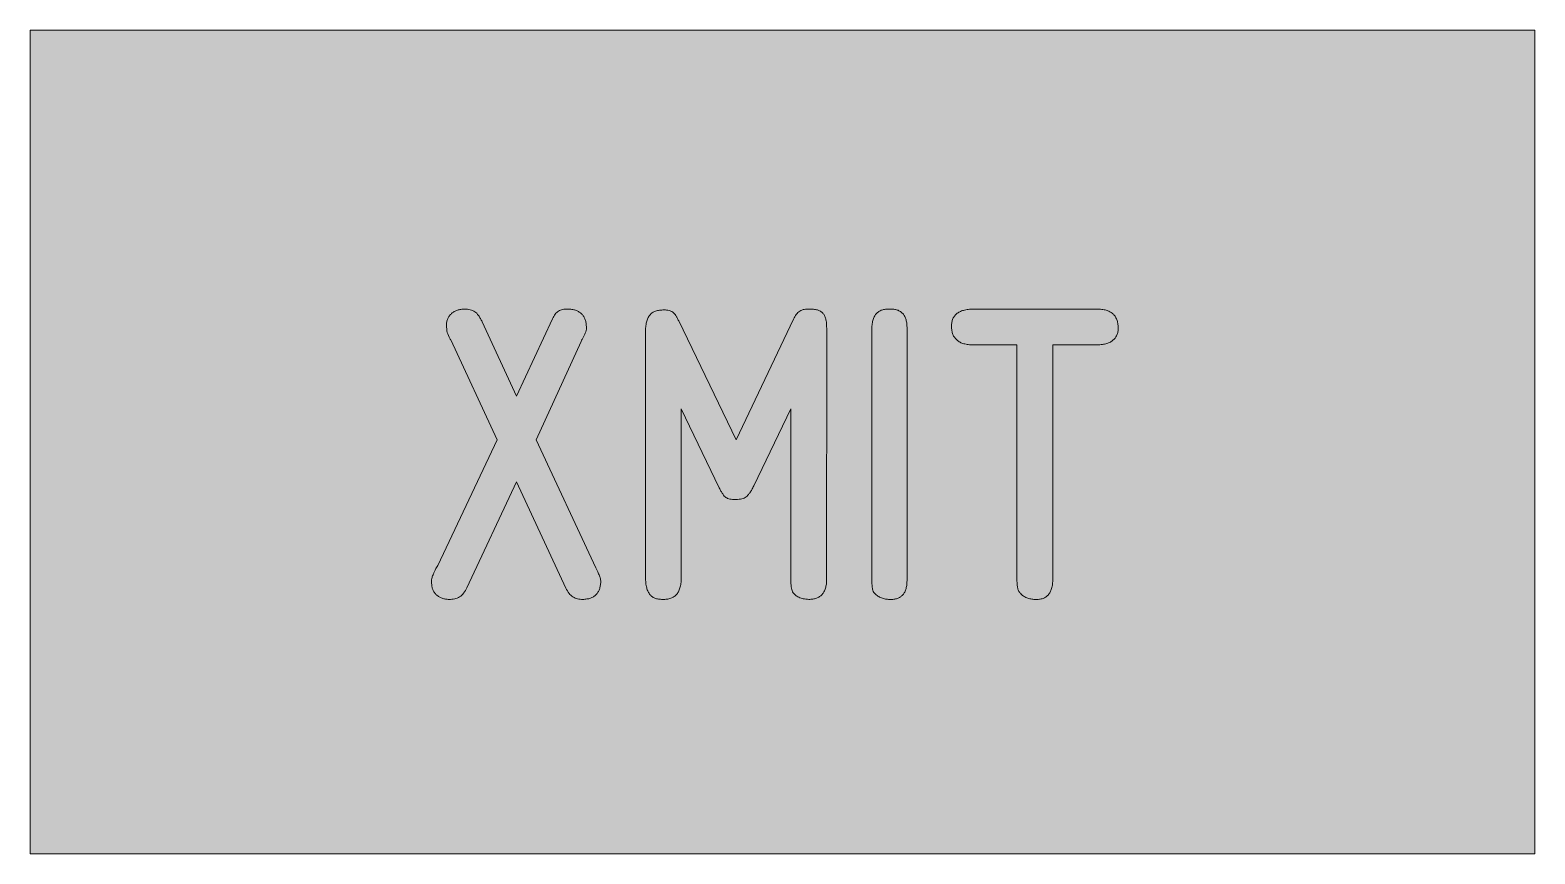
# Model space of a CAD drawing. Header units: inches. Extents: x 98.4 to 111.9, y 145 to 152.4.
import ezdxf

# ---------------------------------------------------------------- set-up
doc = ezdxf.new("R2010")
doc.units = ezdxf.units.IN
doc.header["$MEASUREMENT"] = 0

# ---------------------------------------------------------------- blocks, each defined once
blk = doc.blocks.new('block 2')
at = {"true_color": 0xffffff}
h = blk.add_hatch(color=7, dxfattribs=at)
h.dxf.hatch_style = 2
h.paths.add_polyline_path([(98.397, 152.379), (98.397, 145.013), (111.859, 145.013), (111.859, 152.379)])
at = {"color": 7, "lineweight": 5, "true_color": 0xffffff}
blk.add_lwpolyline([(98.397, 152.379), (98.397, 145.013), (111.859, 145.013), (111.859, 152.379), (98.397, 152.379)], dxfattribs=at)
blk = doc.blocks.new('block 3')
at = {"color": 7, "lineweight": 5, "true_color": 0xffffff}
blk.add_open_spline([(105.928, 149.699), (105.928, 149.714), (105.928, 149.729), (105.929, 149.744), (105.931, 149.757), (105.933, 149.77), (105.937, 149.783), (105.94, 149.795), (105.943, 149.806), (105.949, 149.816), (105.953, 149.825), (105.959, 149.834), (105.966, 149.842), (105.973, 149.85), (105.98, 149.857), (105.989, 149.862), (105.997, 149.868), (106.007, 149.873), (106.016, 149.876), (106.027, 149.88), (106.038, 149.882), (106.049, 149.883), (106.062, 149.885), (106.074, 149.885), (106.087, 149.884), (106.099, 149.884), (106.111, 149.884), (106.124, 149.883), (106.134, 149.882), (106.145, 149.88), (106.155, 149.876), (106.165, 149.873), (106.174, 149.868), (106.182, 149.862), (106.19, 149.857), (106.198, 149.851), (106.204, 149.844), (106.211, 149.836), (106.217, 149.828), (106.221, 149.819), (106.226, 149.809), (106.23, 149.799), (106.233, 149.789), (106.236, 149.777), (106.239, 149.765), (106.24, 149.752), (106.241, 149.739), (106.242, 149.725), (106.242, 149.711), (106.242, 149.711), (106.242, 147.466), (106.242, 147.466), (106.242, 147.452), (106.241, 147.438), (106.24, 147.423), (106.239, 147.411), (106.236, 147.398), (106.233, 147.386), (106.23, 147.375), (106.226, 147.364), (106.221, 147.354), (106.217, 147.346), (106.211, 147.337), (106.204, 147.33), (106.198, 147.322), (106.19, 147.316), (106.182, 147.31), (106.174, 147.305), (106.165, 147.3), (106.155, 147.297), (106.145, 147.293), (106.134, 147.291), (106.124, 147.29), (106.111, 147.288), (106.099, 147.288), (106.087, 147.288), (106.074, 147.289), (106.061, 147.289), (106.048, 147.291), (106.037, 147.293), (106.025, 147.297), (106.013, 147.301), (106.002, 147.306), (105.991, 147.311), (105.981, 147.318), (105.971, 147.325), (105.962, 147.334), (105.952, 147.343), (105.948, 147.348), (105.943, 147.353), (105.94, 147.359), (105.936, 147.366), (105.934, 147.373), (105.933, 147.381), (105.932, 147.386), (105.931, 147.391), (105.93, 147.396), (105.93, 147.402), (105.929, 147.408), (105.929, 147.415), (105.928, 147.423), (105.928, 147.431), (105.928, 147.439), (105.928, 147.448), (105.928, 147.457), (105.928, 147.466), (105.928, 147.466), (105.928, 149.699), (105.928, 149.699)], degree=3, knots=[0, 0, 0, 0, 1, 1, 1, 2, 2, 2, 3, 3, 3, 4, 4, 4, 5, 5, 5, 6, 6, 6, 7, 7, 7, 8, 8, 8, 9, 9, 9, 10, 10, 10, 11, 11, 11, 12, 12, 12, 13, 13, 13, 14, 14, 14, 15, 15, 15, 16, 16, 16, 17, 17, 17, 18, 18, 18, 19, 19, 19, 20, 20, 20, 21, 21, 21, 22, 22, 22, 23, 23, 23, 24, 24, 24, 25, 25, 25, 26, 26, 26, 27, 27, 27, 28, 28, 28, 29, 29, 29, 30, 30, 30, 31, 31, 31, 32, 32, 32, 33, 33, 33, 34, 34, 34, 35, 35, 35, 36, 36, 36, 36], dxfattribs=at)
blk = doc.blocks.new('block 4')
at = {"color": 7, "lineweight": 5, "true_color": 0xffffff}
blk.add_open_spline([(103.467, 147.553), (103.471, 147.544), (103.475, 147.536), (103.478, 147.527), (103.481, 147.52), (103.485, 147.514), (103.487, 147.507), (103.49, 147.502), (103.492, 147.496), (103.494, 147.491), (103.495, 147.487), (103.496, 147.484), (103.498, 147.48), (103.499, 147.475), (103.501, 147.469), (103.501, 147.463), (103.502, 147.458), (103.502, 147.452), (103.502, 147.446), (103.501, 147.434), (103.5, 147.422), (103.498, 147.41), (103.496, 147.4), (103.493, 147.389), (103.49, 147.379), (103.486, 147.369), (103.482, 147.36), (103.477, 147.352), (103.472, 147.344), (103.465, 147.336), (103.459, 147.33), (103.452, 147.323), (103.445, 147.317), (103.437, 147.312), (103.428, 147.307), (103.419, 147.303), (103.409, 147.3), (103.399, 147.296), (103.389, 147.293), (103.378, 147.292), (103.366, 147.29), (103.354, 147.289), (103.342, 147.288), (103.326, 147.289), (103.31, 147.289), (103.294, 147.293), (103.28, 147.296), (103.266, 147.303), (103.253, 147.311), (103.24, 147.319), (103.228, 147.33), (103.218, 147.342), (103.207, 147.356), (103.199, 147.372), (103.19, 147.388), (103.19, 147.388), (102.749, 148.339), (102.749, 148.339), (102.749, 148.339), (102.304, 147.391), (102.304, 147.391), (102.296, 147.375), (102.287, 147.359), (102.275, 147.344), (102.265, 147.332), (102.253, 147.32), (102.239, 147.312), (102.225, 147.303), (102.211, 147.296), (102.195, 147.293), (102.179, 147.289), (102.162, 147.289), (102.144, 147.288), (102.133, 147.289), (102.123, 147.29), (102.112, 147.291), (102.102, 147.293), (102.092, 147.295), (102.082, 147.299), (102.073, 147.302), (102.064, 147.306), (102.056, 147.311), (102.048, 147.316), (102.04, 147.322), (102.033, 147.328), (102.026, 147.335), (102.019, 147.342), (102.014, 147.35), (102.008, 147.358), (102.004, 147.367), (102, 147.376), (101.996, 147.385), (101.993, 147.395), (101.991, 147.405), (101.99, 147.416), (101.989, 147.427), (101.988, 147.439), (101.988, 147.447), (101.988, 147.455), (101.989, 147.463), (101.989, 147.471), (101.991, 147.478), (101.993, 147.485), (101.994, 147.489), (101.996, 147.494), (101.998, 147.498), (102, 147.504), (102.003, 147.51), (102.005, 147.515), (102.008, 147.523), (102.011, 147.53), (102.015, 147.537), (102.019, 147.546), (102.023, 147.555), (102.027, 147.565), (102.027, 147.565), (102.043, 147.592), (102.043, 147.592), (102.043, 147.592), (102.574, 148.716), (102.574, 148.716), (102.574, 148.716), (102.16, 149.608), (102.16, 149.608), (102.159, 149.609), (102.158, 149.61), (102.157, 149.611), (102.155, 149.614), (102.154, 149.617), (102.152, 149.62), (102.143, 149.639), (102.134, 149.657), (102.129, 149.676), (102.124, 149.696), (102.122, 149.717), (102.121, 149.738), (102.121, 149.749), (102.122, 149.76), (102.124, 149.77), (102.126, 149.78), (102.129, 149.79), (102.133, 149.799), (102.137, 149.807), (102.142, 149.816), (102.148, 149.824), (102.154, 149.831), (102.16, 149.839), (102.168, 149.845), (102.175, 149.851), (102.183, 149.857), (102.192, 149.862), (102.201, 149.867), (102.21, 149.871), (102.22, 149.874), (102.229, 149.878), (102.24, 149.88), (102.25, 149.882), (102.261, 149.883), (102.273, 149.884), (102.284, 149.884), (102.293, 149.885), (102.302, 149.885), (102.31, 149.884), (102.318, 149.883), (102.326, 149.881), (102.334, 149.879), (102.341, 149.877), (102.349, 149.875), (102.356, 149.872), (102.362, 149.869), (102.368, 149.865), (102.374, 149.861), (102.38, 149.857), (102.386, 149.852), (102.392, 149.847), (102.398, 149.84), (102.403, 149.833), (102.409, 149.826), (102.415, 149.818), (102.42, 149.81), (102.425, 149.801), (102.431, 149.791), (102.436, 149.781), (102.441, 149.77), (102.441, 149.77), (102.749, 149.106), (102.749, 149.106), (102.749, 149.106), (103.069, 149.798), (103.069, 149.798), (103.077, 149.812), (103.085, 149.826), (103.095, 149.839), (103.103, 149.85), (103.113, 149.859), (103.124, 149.866), (103.135, 149.873), (103.147, 149.878), (103.159, 149.881), (103.175, 149.884), (103.19, 149.884), (103.206, 149.884), (103.218, 149.884), (103.231, 149.883), (103.244, 149.882), (103.255, 149.88), (103.266, 149.878), (103.276, 149.874), (103.286, 149.871), (103.295, 149.867), (103.304, 149.862), (103.312, 149.857), (103.32, 149.851), (103.328, 149.845), (103.335, 149.839), (103.341, 149.831), (103.346, 149.824), (103.352, 149.815), (103.356, 149.806), (103.36, 149.797), (103.364, 149.787), (103.367, 149.777), (103.369, 149.766), (103.371, 149.754), (103.372, 149.742), (103.373, 149.73), (103.374, 149.722), (103.374, 149.713), (103.373, 149.704), (103.372, 149.697), (103.37, 149.69), (103.368, 149.682), (103.366, 149.678), (103.365, 149.674), (103.363, 149.67), (103.361, 149.664), (103.358, 149.659), (103.355, 149.653), (103.352, 149.646), (103.348, 149.638), (103.345, 149.631), (103.34, 149.622), (103.335, 149.614), (103.331, 149.605), (103.331, 149.605), (103.327, 149.593), (103.327, 149.593), (103.327, 149.593), (102.925, 148.716), (102.925, 148.716), (102.925, 148.716), (103.459, 147.572), (103.459, 147.572), (103.459, 147.572), (103.467, 147.553), (103.467, 147.553)], degree=3, knots=[0, 0, 0, 0, 1, 1, 1, 2, 2, 2, 3, 3, 3, 4, 4, 4, 5, 5, 5, 6, 6, 6, 7, 7, 7, 8, 8, 8, 9, 9, 9, 10, 10, 10, 11, 11, 11, 12, 12, 12, 13, 13, 13, 14, 14, 14, 15, 15, 15, 16, 16, 16, 17, 17, 17, 18, 18, 18, 19, 19, 19, 20, 20, 20, 21, 21, 21, 22, 22, 22, 23, 23, 23, 24, 24, 24, 25, 25, 25, 26, 26, 26, 27, 27, 27, 28, 28, 28, 29, 29, 29, 30, 30, 30, 31, 31, 31, 32, 32, 32, 33, 33, 33, 34, 34, 34, 35, 35, 35, 36, 36, 36, 37, 37, 37, 38, 38, 38, 39, 39, 39, 40, 40, 40, 41, 41, 41, 42, 42, 42, 43, 43, 43, 44, 44, 44, 45, 45, 45, 46, 46, 46, 47, 47, 47, 48, 48, 48, 49, 49, 49, 50, 50, 50, 51, 51, 51, 52, 52, 52, 53, 53, 53, 54, 54, 54, 55, 55, 55, 56, 56, 56, 57, 57, 57, 58, 58, 58, 59, 59, 59, 60, 60, 60, 61, 61, 61, 62, 62, 62, 63, 63, 63, 64, 64, 64, 65, 65, 65, 66, 66, 66, 67, 67, 67, 68, 68, 68, 69, 69, 69, 70, 70, 70, 71, 71, 71, 72, 72, 72, 73, 73, 73, 74, 74, 74, 75, 75, 75, 76, 76, 76, 77, 77, 77, 78, 78, 78, 79, 79, 79, 80, 80, 80, 81, 81, 81, 82, 82, 82, 83, 83, 83, 84, 84, 84, 85, 85, 85, 85], dxfattribs=at)
blk = doc.blocks.new('block 5')
at = {"color": 7, "lineweight": 5, "true_color": 0xffffff}
blk.add_open_spline([(104.562, 148.285), (104.562, 148.285), (104.222, 148.991), (104.222, 148.991), (104.222, 148.991), (104.222, 147.492), (104.222, 147.492), (104.222, 147.476), (104.222, 147.459), (104.22, 147.442), (104.219, 147.428), (104.216, 147.414), (104.213, 147.4), (104.21, 147.388), (104.206, 147.376), (104.2, 147.364), (104.195, 147.354), (104.189, 147.344), (104.182, 147.335), (104.175, 147.327), (104.167, 147.32), (104.158, 147.313), (104.149, 147.307), (104.139, 147.302), (104.129, 147.298), (104.118, 147.294), (104.106, 147.291), (104.094, 147.29), (104.081, 147.289), (104.068, 147.288), (104.054, 147.288), (104.042, 147.289), (104.03, 147.289), (104.017, 147.291), (104.007, 147.292), (103.996, 147.295), (103.986, 147.3), (103.976, 147.304), (103.967, 147.309), (103.959, 147.315), (103.951, 147.321), (103.944, 147.328), (103.938, 147.336), (103.932, 147.345), (103.926, 147.355), (103.922, 147.365), (103.917, 147.377), (103.913, 147.389), (103.911, 147.402), (103.907, 147.417), (103.905, 147.432), (103.904, 147.447), (103.902, 147.465), (103.902, 147.483), (103.902, 147.5), (103.902, 147.5), (103.902, 149.673), (103.902, 149.673), (103.902, 149.691), (103.902, 149.708), (103.904, 149.725), (103.905, 149.739), (103.908, 149.754), (103.911, 149.768), (103.914, 149.78), (103.918, 149.792), (103.923, 149.803), (103.928, 149.813), (103.933, 149.823), (103.94, 149.831), (103.947, 149.839), (103.955, 149.845), (103.963, 149.851), (103.972, 149.857), (103.982, 149.862), (103.992, 149.866), (104.003, 149.87), (104.015, 149.873), (104.028, 149.874), (104.041, 149.876), (104.055, 149.876), (104.069, 149.877), (104.084, 149.876), (104.099, 149.876), (104.113, 149.872), (104.125, 149.869), (104.136, 149.864), (104.146, 149.857), (104.15, 149.853), (104.155, 149.849), (104.159, 149.844), (104.164, 149.839), (104.169, 149.833), (104.173, 149.827), (104.177, 149.82), (104.182, 149.813), (104.186, 149.805), (104.19, 149.797), (104.194, 149.788), (104.199, 149.779), (104.199, 149.779), (104.714, 148.714), (104.714, 148.714), (104.714, 148.714), (105.226, 149.794), (105.226, 149.794), (105.233, 149.809), (105.241, 149.823), (105.251, 149.837), (105.26, 149.848), (105.271, 149.858), (105.283, 149.866), (105.295, 149.873), (105.308, 149.879), (105.321, 149.882), (105.336, 149.885), (105.351, 149.885), (105.366, 149.884), (105.379, 149.884), (105.393, 149.884), (105.406, 149.883), (105.418, 149.882), (105.429, 149.88), (105.44, 149.877), (105.449, 149.874), (105.458, 149.87), (105.467, 149.865), (105.475, 149.86), (105.482, 149.855), (105.488, 149.848), (105.494, 149.842), (105.499, 149.834), (105.503, 149.826), (105.508, 149.816), (105.512, 149.807), (105.514, 149.796), (105.518, 149.784), (105.52, 149.772), (105.521, 149.759), (105.522, 149.745), (105.522, 149.73), (105.523, 149.715), (105.523, 149.715), (105.522, 147.466), (105.522, 147.466), (105.522, 147.452), (105.521, 147.438), (105.52, 147.424), (105.518, 147.412), (105.516, 147.4), (105.512, 147.388), (105.509, 147.377), (105.505, 147.367), (105.499, 147.357), (105.494, 147.348), (105.489, 147.339), (105.482, 147.332), (105.475, 147.325), (105.467, 147.318), (105.459, 147.313), (105.451, 147.307), (105.442, 147.303), (105.432, 147.299), (105.421, 147.295), (105.41, 147.292), (105.399, 147.291), (105.387, 147.289), (105.375, 147.289), (105.362, 147.288), (105.346, 147.29), (105.33, 147.291), (105.314, 147.294), (105.3, 147.297), (105.287, 147.301), (105.274, 147.307), (105.262, 147.312), (105.252, 147.319), (105.242, 147.328), (105.233, 147.336), (105.226, 147.346), (105.218, 147.356), (105.215, 147.363), (105.213, 147.37), (105.211, 147.377), (105.208, 147.385), (105.207, 147.393), (105.206, 147.401), (105.204, 147.413), (105.204, 147.424), (105.203, 147.436), (105.203, 147.452), (105.203, 147.469), (105.203, 147.485), (105.203, 147.485), (105.203, 148.991), (105.203, 148.991), (105.203, 148.991), (104.87, 148.304), (104.87, 148.304), (104.865, 148.293), (104.859, 148.281), (104.853, 148.27), (104.848, 148.261), (104.842, 148.251), (104.836, 148.242), (104.831, 148.235), (104.825, 148.228), (104.819, 148.221), (104.814, 148.215), (104.809, 148.21), (104.803, 148.206), (104.798, 148.201), (104.792, 148.198), (104.786, 148.195), (104.779, 148.192), (104.772, 148.189), (104.764, 148.188), (104.756, 148.186), (104.747, 148.184), (104.739, 148.184), (104.729, 148.183), (104.72, 148.183), (104.71, 148.183), (104.7, 148.183), (104.691, 148.182), (104.681, 148.183), (104.673, 148.184), (104.665, 148.185), (104.657, 148.186), (104.65, 148.188), (104.644, 148.189), (104.637, 148.192), (104.632, 148.194), (104.626, 148.197), (104.621, 148.2), (104.616, 148.204), (104.612, 148.208), (104.607, 148.212), (104.602, 148.218), (104.597, 148.225), (104.593, 148.231), (104.587, 148.239), (104.582, 148.247), (104.577, 148.255), (104.572, 148.265), (104.567, 148.275), (104.562, 148.285)], degree=3, knots=[0, 0, 0, 0, 1, 1, 1, 2, 2, 2, 3, 3, 3, 4, 4, 4, 5, 5, 5, 6, 6, 6, 7, 7, 7, 8, 8, 8, 9, 9, 9, 10, 10, 10, 11, 11, 11, 12, 12, 12, 13, 13, 13, 14, 14, 14, 15, 15, 15, 16, 16, 16, 17, 17, 17, 18, 18, 18, 19, 19, 19, 20, 20, 20, 21, 21, 21, 22, 22, 22, 23, 23, 23, 24, 24, 24, 25, 25, 25, 26, 26, 26, 27, 27, 27, 28, 28, 28, 29, 29, 29, 30, 30, 30, 31, 31, 31, 32, 32, 32, 33, 33, 33, 34, 34, 34, 35, 35, 35, 36, 36, 36, 37, 37, 37, 38, 38, 38, 39, 39, 39, 40, 40, 40, 41, 41, 41, 42, 42, 42, 43, 43, 43, 44, 44, 44, 45, 45, 45, 46, 46, 46, 47, 47, 47, 48, 48, 48, 49, 49, 49, 50, 50, 50, 51, 51, 51, 52, 52, 52, 53, 53, 53, 54, 54, 54, 55, 55, 55, 56, 56, 56, 57, 57, 57, 58, 58, 58, 59, 59, 59, 60, 60, 60, 61, 61, 61, 62, 62, 62, 63, 63, 63, 64, 64, 64, 65, 65, 65, 66, 66, 66, 67, 67, 67, 68, 68, 68, 69, 69, 69, 70, 70, 70, 71, 71, 71, 72, 72, 72, 73, 73, 73, 74, 74, 74, 75, 75, 75, 76, 76, 76, 77, 77, 77, 78, 78, 78, 79, 79, 79, 80, 80, 80, 81, 81, 81, 82, 82, 82, 82], dxfattribs=at)
blk = doc.blocks.new('block 6')
at = {"color": 7, "lineweight": 5, "true_color": 0xffffff}
blk.add_open_spline([(106.851, 149.885), (106.851, 149.885), (107.94, 149.884), (107.94, 149.884), (107.955, 149.884), (107.97, 149.883), (107.985, 149.882), (107.998, 149.88), (108.01, 149.877), (108.023, 149.874), (108.034, 149.87), (108.045, 149.866), (108.056, 149.861), (108.065, 149.856), (108.074, 149.85), (108.082, 149.843), (108.09, 149.836), (108.097, 149.828), (108.103, 149.82), (108.109, 149.811), (108.114, 149.801), (108.118, 149.791), (108.123, 149.78), (108.126, 149.769), (108.127, 149.757), (108.13, 149.745), (108.13, 149.732), (108.131, 149.719), (108.131, 149.706), (108.13, 149.694), (108.128, 149.682), (108.126, 149.672), (108.123, 149.661), (108.118, 149.651), (108.114, 149.642), (108.109, 149.633), (108.103, 149.625), (108.097, 149.617), (108.089, 149.61), (108.081, 149.603), (108.073, 149.597), (108.063, 149.591), (108.054, 149.586), (108.043, 149.581), (108.031, 149.577), (108.019, 149.574), (108.006, 149.571), (107.993, 149.568), (107.979, 149.567), (107.964, 149.565), (107.948, 149.565), (107.932, 149.564), (107.932, 149.564), (107.546, 149.564), (107.546, 149.564), (107.546, 149.564), (107.546, 147.486), (107.546, 147.486), (107.546, 147.47), (107.546, 147.454), (107.544, 147.437), (107.543, 147.424), (107.541, 147.41), (107.538, 147.396), (107.535, 147.384), (107.531, 147.372), (107.526, 147.361), (107.521, 147.351), (107.516, 147.342), (107.509, 147.334), (107.502, 147.325), (107.495, 147.318), (107.486, 147.312), (107.478, 147.306), (107.468, 147.301), (107.459, 147.297), (107.448, 147.293), (107.437, 147.291), (107.426, 147.29), (107.413, 147.288), (107.4, 147.288), (107.387, 147.288), (107.374, 147.289), (107.361, 147.29), (107.348, 147.292), (107.336, 147.295), (107.324, 147.298), (107.313, 147.303), (107.302, 147.308), (107.292, 147.313), (107.282, 147.319), (107.273, 147.326), (107.264, 147.334), (107.256, 147.343), (107.25, 147.35), (107.244, 147.358), (107.24, 147.366), (107.235, 147.375), (107.232, 147.385), (107.231, 147.395), (107.229, 147.401), (107.228, 147.407), (107.228, 147.414), (107.227, 147.422), (107.226, 147.43), (107.226, 147.438), (107.225, 147.448), (107.225, 147.458), (107.225, 147.468), (107.225, 147.481), (107.225, 147.493), (107.225, 147.506), (107.225, 147.506), (107.225, 149.564), (107.225, 149.564), (107.225, 149.564), (106.835, 149.564), (106.835, 149.564), (106.82, 149.564), (106.804, 149.565), (106.789, 149.567), (106.776, 149.568), (106.763, 149.571), (106.75, 149.575), (106.738, 149.578), (106.727, 149.582), (106.716, 149.588), (106.707, 149.593), (106.697, 149.599), (106.689, 149.606), (106.681, 149.613), (106.674, 149.621), (106.668, 149.629), (106.661, 149.638), (106.656, 149.648), (106.652, 149.658), (106.648, 149.669), (106.645, 149.68), (106.643, 149.691), (106.641, 149.704), (106.641, 149.717), (106.64, 149.73), (106.641, 149.743), (106.641, 149.755), (106.643, 149.767), (106.645, 149.778), (106.647, 149.789), (106.652, 149.799), (106.656, 149.808), (106.662, 149.817), (106.668, 149.825), (106.675, 149.833), (106.682, 149.841), (106.691, 149.847), (106.7, 149.854), (106.71, 149.859), (106.721, 149.864), (106.733, 149.869), (106.745, 149.872), (106.757, 149.875), (106.772, 149.879), (106.786, 149.881), (106.8, 149.883), (106.817, 149.884), (106.834, 149.885), (106.851, 149.885)], degree=3, knots=[0, 0, 0, 0, 1, 1, 1, 2, 2, 2, 3, 3, 3, 4, 4, 4, 5, 5, 5, 6, 6, 6, 7, 7, 7, 8, 8, 8, 9, 9, 9, 10, 10, 10, 11, 11, 11, 12, 12, 12, 13, 13, 13, 14, 14, 14, 15, 15, 15, 16, 16, 16, 17, 17, 17, 18, 18, 18, 19, 19, 19, 20, 20, 20, 21, 21, 21, 22, 22, 22, 23, 23, 23, 24, 24, 24, 25, 25, 25, 26, 26, 26, 27, 27, 27, 28, 28, 28, 29, 29, 29, 30, 30, 30, 31, 31, 31, 32, 32, 32, 33, 33, 33, 34, 34, 34, 35, 35, 35, 36, 36, 36, 37, 37, 37, 38, 38, 38, 39, 39, 39, 40, 40, 40, 41, 41, 41, 42, 42, 42, 43, 43, 43, 44, 44, 44, 45, 45, 45, 46, 46, 46, 47, 47, 47, 48, 48, 48, 49, 49, 49, 50, 50, 50, 51, 51, 51, 52, 52, 52, 53, 53, 53, 54, 54, 54, 55, 55, 55, 55], dxfattribs=at)

msp = doc.modelspace()

# ---------------------------------------------------------------- block references
for name in ['block 2', 'block 4', 'block 5', 'block 3', 'block 6']:
    msp.add_blockref(name, (0, 0))

doc.saveas('drawing.dxf')
